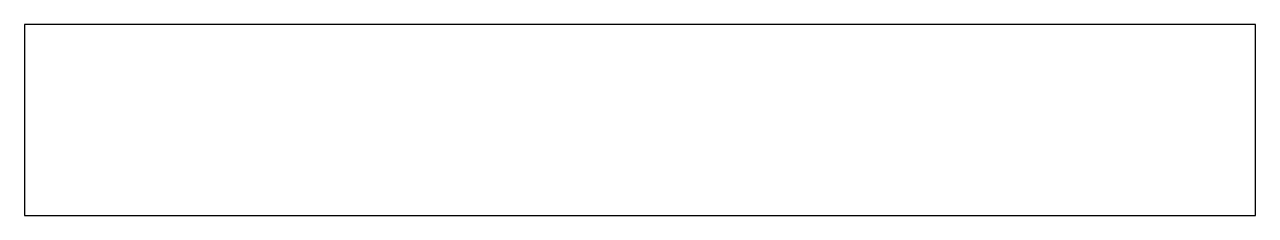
# Model space of a CAD drawing. Header units: metres. Extents: x -18.5 to 13.8, y -1.1 to 46.5.
# Drawn here: x -18.55 to 13.75, y 41.5 to 46.5 of the extents above.
import ezdxf

# ---------------------------------------------------------------- set-up
doc = ezdxf.new("R2010")
doc.units = ezdxf.units.M

msp = doc.modelspace()

# ---------------------------------------------------------------- linework, layer by layer
for p, q in [((-18.422, 46.5), (-18.55, 46.5)), ((-18.55, 46.5), (-18.55, 46.31)), ((-18.55, 46.31), (-18.55, 46.3)), ((-18.55, 46.3), (-18.55, 46.279)), ((-18.55, 46.279), (-18.55, 46.248)), ((-18.55, 46.248), (-18.55, 46.209)), ((-18.55, 46.209), (-18.55, 44.897)), ((-18.135, 46.5), (-18.422, 46.5)), ((-15.396, 46.5), (-18.135, 46.5)), ((-15.084, 46.5), (-15.396, 46.5)), ((-15.396, 46.5), (-15.396, 46.5)), ((-14.656, 46.5), (-15.084, 46.5)), ((-14.108, 46.5), (-14.656, 46.5)), ((-13.462, 46.5), (-14.108, 46.5)), ((-12.776, 46.5), (-13.462, 46.5)), ((-12.154, 46.5), (-12.776, 46.5)), ((-11.722, 46.5), (-12.154, 46.5)), ((-11.571, 46.5), (-11.722, 46.5)), ((-4.535, 46.5), (-11.571, 46.5)), ((-3.238, 46.5), (-4.535, 46.5)), ((10.45, 46.5), (-3.238, 46.5)), ((10.525, 46.5), (10.45, 46.5)), ((10.755, 46.5), (10.525, 46.5)), ((11.109, 46.5), (10.755, 46.5)), ((11.517, 46.5), (11.109, 46.5)), ((11.908, 46.5), (11.517, 46.5)), ((12.235, 46.5), (11.908, 46.5)), ((12.48, 46.5), (12.235, 46.5)), ((12.643, 46.5), (12.48, 46.5)), ((12.735, 46.5), (12.643, 46.5)), ((13.75, 46.5), (12.735, 46.5)), ((13.75, 44.897), (13.75, 46.5)), ((-18.55, 44.897), (-18.55, 41.84)), ((13.75, 41.5), (13.75, 44.897)), ((-18.55, 41.84), (-18.55, 41.5)), ((-18.55, 41.5), (-14.978, 41.5)), ((-14.978, 41.5), (-14.37, 41.5)), ((-14.37, 41.5), (-13.667, 41.5)), ((-13.667, 41.5), (-12.96, 41.5)), ((-12.96, 41.5), (-12.395, 41.5)), ((-12.395, 41.5), (-12.119, 41.5)), ((-12.119, 41.5), (-3.592, 41.5)), ((-3.592, 41.5), (10.852, 41.5)), ((10.852, 41.5), (11.128, 41.5)), ((11.128, 41.5), (11.515, 41.5)), ((11.515, 41.5), (11.924, 41.5)), ((11.924, 41.5), (12.283, 41.5)), ((12.283, 41.5), (12.562, 41.5)), ((12.562, 41.5), (12.756, 41.5)), ((12.756, 41.5), (13.75, 41.5))]:
    msp.add_line(p, q)

doc.saveas('drawing.dxf')
